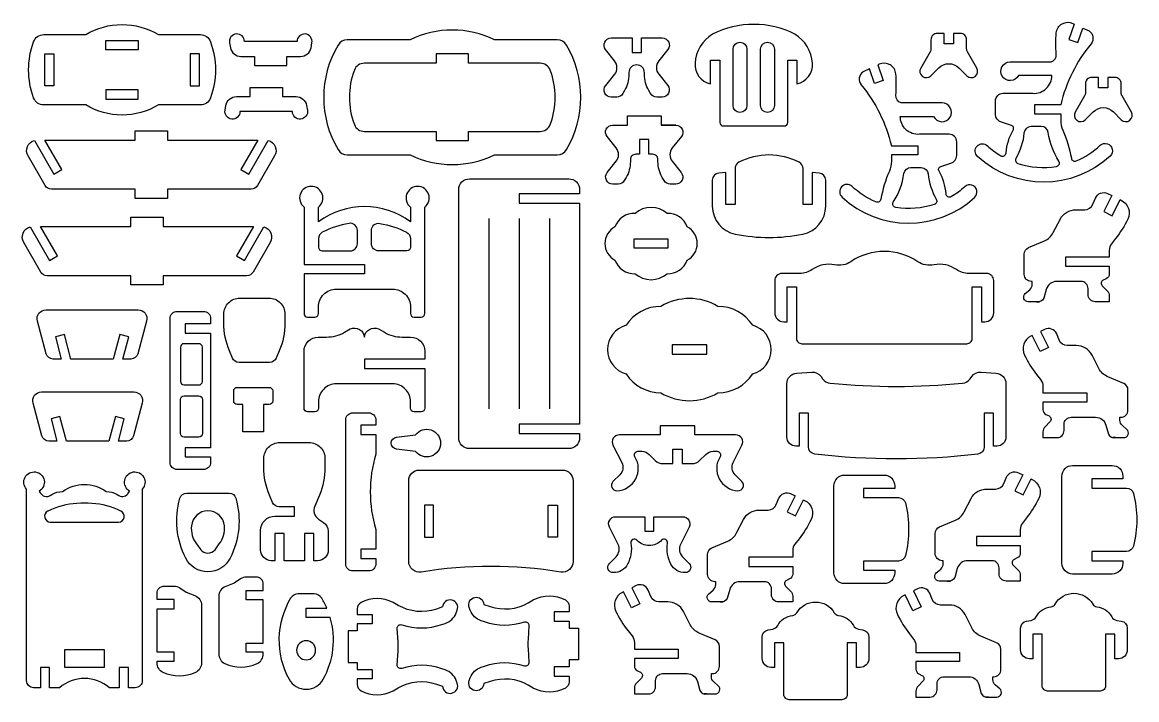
# Model space of a CAD drawing. Extents: x 681.4 to 696.5, y 19.3 to 38.
# Drawn here: x 681.44 to 696.5, y 19.28 to 28.44 of the extents above; entities that cross this region are included whole.
import ezdxf

# ---------------------------------------------------------------- set-up
doc = ezdxf.new("R2010")
doc.units = 0
doc.header["$MEASUREMENT"] = 0
doc.layers.get('DEFPOINTS').update_dxf_attribs({"color": 1, "linetype": 'CONTINUOUS'})
doc.layers.add('KONTUR', color=20, linetype='CONTINUOUS')

msp = doc.modelspace()

# ---------------------------------------------------------------- linework, layer by layer
at = {"layer": 'DEFPOINTS'}
msp.add_lwpolyline([(682.015, 19.712), (682.015, 19.957), (682.547, 19.957), (682.547, 19.712)], close=True, dxfattribs=at)
at = {"layer": 'KONTUR'}
for points in [[(681.595, 28.173, -0.314188), (681.731, 28.268), (682.299, 28.268, -0.27972), (683.28, 28.268), (683.848, 28.268, -0.314188), (683.984, 28.173, -0.178412), (683.984, 27.412, -0.314188), (683.848, 27.318), (683.28, 27.318, -0.27972), (682.299, 27.318), (681.731, 27.318, -0.314188), (681.595, 27.412, -0.178412)], [(685.709, 28.128, 0.274633), (685.709, 26.714, 0.264616), (685.833, 26.643), (686.683, 26.643, 0.230821), (687.821, 26.643), (688.671, 26.643, 0.264616), (688.795, 26.714, 0.274633), (688.795, 28.128, 0.264616), (688.671, 28.199), (687.821, 28.199, 0.230821), (686.683, 28.199), (685.833, 28.199, 0.264616)], [(691.326, 28.404, 0.130976), (690.77, 28.273, 0.25023), (690.533, 27.883, 0.38008), (690.742, 27.604), (690.742, 27.922), (690.867, 27.922), (690.867, 27.082, 0.414214), (690.915, 27.034), (691.737, 27.034, 0.414214), (691.785, 27.082), (691.785, 27.922), (691.91, 27.922), (691.91, 27.604, 0.38008), (692.119, 27.883, 0.25023), (691.881, 28.273, 0.130976)], [(695.705, 28.162), (695.771, 28.357), (695.859, 28.318, -0.438751), (695.884, 28.145, 0.114696), (695.475, 27.321), (695.12, 27.321), (695.12, 27.196), (695.475, 27.196), (695.475, 27.11, 0.102365), (695.503, 26.977, -0.056759), (695.618, 26.597, 0.480658), (695.684, 26.561, 0.086534), (696.008, 26.772, -1), (696.142, 26.627, -0.390732), (694.35, 26.622, -1), (694.483, 26.767, 0.050145), (694.664, 26.632, 0.556827), (694.736, 26.67, -0.109708), (694.831, 26.978, 0.51582), (694.807, 27.041), (694.673, 27.085, -0.338122), (694.593, 27.189), (694.593, 27.373, -0.414214), (694.695, 27.475), (695.097, 27.475, 0.436799), (695.355, 27.716), (694.904, 27.716, -0.587447), (694.683, 27.706, -0.587447), (694.791, 27.9), (695.343, 27.9, 0.360472), (695.415, 28.004, -0.043999), (695.415, 28.292, -0.520138), (695.638, 28.421), (695.658, 28.412), (695.586, 28.202)], [(684.444, 28.175, 0.441319), (684.334, 28.277, 0.441319), (684.242, 28.158), (684.254, 28.092, 0.363296), (684.396, 27.974), (684.58, 27.974), (684.58, 27.849), (685.018, 27.849), (685.018, 27.974), (685.202, 27.974, 0.363296), (685.344, 28.092), (685.356, 28.158, 0.441319), (685.264, 28.277, 0.441319), (685.154, 28.175)], [(689.639, 27.73, -0.131652), (689.581, 27.514), (689.557, 27.472, -0.267949), (689.474, 27.424), (689.4, 27.424, -0.627694), (689.325, 27.58), (689.447, 27.733, 0.349469), (689.446, 27.912), (689.323, 28.067, -0.628435), (689.398, 28.223), (689.682, 28.223), (689.682, 28.025), (689.807, 28.025), (689.807, 28.223), (690.09, 28.223, -0.628435), (690.165, 28.067), (690.042, 27.912, 0.349469), (690.042, 27.733), (690.164, 27.58, -0.627694), (690.088, 27.424), (690.015, 27.424, -0.267949), (689.932, 27.472), (689.907, 27.514, -0.131652), (689.849, 27.73), (689.849, 27.755, 1), (689.639, 27.755)], [(691.046, 28.071, -1), (691.234, 28.071), (691.234, 27.311, -1), (691.046, 27.311)], [(691.417, 28.071, -1), (691.606, 28.071), (691.606, 27.311, -1), (691.417, 27.311)], [(694.024, 28.144), (693.899, 28.144), (693.899, 28.285), (693.807, 28.285, 0.414214), (693.72, 28.198), (693.72, 28.078, -0.131652), (693.709, 28.035), (693.582, 27.816, 0.876976), (693.718, 27.712), (693.826, 27.819, -0.414214), (694.098, 27.819), (694.205, 27.712, 0.876976), (694.341, 27.816), (694.215, 28.035, -0.131652), (694.203, 28.078), (694.203, 28.198, 0.414214), (694.117, 28.285), (694.024, 28.285)], [(686.064, 27.882, 0.311557), (685.929, 27.789, 0.183361), (685.929, 27.053, 0.311557), (686.064, 26.96), (687.033, 26.96), (687.033, 26.835), (687.471, 26.835), (687.471, 26.96), (688.44, 26.96, 0.311557), (688.575, 27.053, 0.183361), (688.575, 27.789, 0.311557), (688.44, 27.882), (687.471, 27.882), (687.471, 28.007), (687.033, 28.007), (687.033, 27.882)], [(692.957, 27.608), (692.89, 27.804), (692.803, 27.764, 0.438751), (692.777, 27.591, -0.114696), (693.186, 26.767), (693.542, 26.767), (693.542, 26.642), (693.186, 26.642), (693.186, 26.556, -0.102365), (693.159, 26.423, 0.056759), (693.044, 26.043, -0.480658), (692.977, 26.007, -0.086534), (692.653, 26.218, 1), (692.519, 26.073, 0.390732), (694.311, 26.068, 1), (694.178, 26.213, -0.050145), (693.998, 26.078, -0.556827), (693.925, 26.116, 0.109708), (693.83, 26.424, -0.51582), (693.854, 26.487), (693.989, 26.531, 0.338122), (694.069, 26.635), (694.069, 26.819, 0.414214), (693.966, 26.921), (693.564, 26.921, -0.436799), (693.306, 27.162), (693.757, 27.162, 0.587447), (693.979, 27.152, 0.587447), (693.871, 27.346), (693.318, 27.346, -0.360472), (693.246, 27.45, 0.043999), (693.246, 27.738, 0.520138), (693.023, 27.867), (693.004, 27.858), (693.075, 27.649)], [(696.112, 27.55), (695.987, 27.55), (695.987, 27.69), (695.895, 27.69, 0.414214), (695.808, 27.604), (695.808, 27.484, -0.131652), (695.797, 27.44), (695.67, 27.222, 0.876976), (695.806, 27.117), (695.914, 27.225, -0.414214), (696.186, 27.225), (696.293, 27.117, 0.876976), (696.429, 27.222), (696.303, 27.44, -0.131652), (696.291, 27.484), (696.291, 27.604, 0.414214), (696.205, 27.69), (696.112, 27.69)], [(684.383, 27.229, -0.441319), (684.273, 27.127, -0.441319), (684.182, 27.246), (684.193, 27.312, -0.363296), (684.335, 27.43), (684.519, 27.43), (684.519, 27.555), (684.957, 27.555), (684.957, 27.43), (685.141, 27.43, -0.363296), (685.283, 27.312), (685.295, 27.246, -0.441319), (685.203, 27.127, -0.441319), (685.093, 27.229)], [(689.908, 26.849), (689.783, 26.849), (689.783, 26.651), (689.732, 26.651, 0.414214), (689.659, 26.579), (689.659, 26.553, -0.131652), (689.602, 26.337), (689.577, 26.295, -0.267949), (689.494, 26.247), (689.421, 26.247, -0.627694), (689.345, 26.403), (689.467, 26.556, 0.349469), (689.467, 26.736), (689.344, 26.89, -0.628435), (689.419, 27.046), (689.618, 27.046), (689.618, 27.171), (690.073, 27.171), (690.073, 27.046), (690.273, 27.046, -0.628435), (690.348, 26.89), (690.225, 26.736, 0.349469), (690.225, 26.556), (690.346, 26.403, -0.627694), (690.271, 26.247), (690.198, 26.247, -0.267949), (690.114, 26.295), (690.09, 26.337, -0.131652), (690.032, 26.553), (690.032, 26.579, 0.414214), (689.96, 26.651), (689.908, 26.651)], [(681.834, 26.179, -0.267949), (681.751, 26.227), (681.519, 26.628, -0.487619), (681.605, 26.839), (681.867, 26.383), (681.976, 26.446), (681.746, 26.844), (682.966, 26.844), (682.966, 26.969), (683.404, 26.969), (683.404, 26.844), (684.625, 26.844), (684.395, 26.446), (684.503, 26.383), (684.766, 26.839, -0.487619), (684.851, 26.628), (684.619, 26.227, -0.267949), (684.536, 26.179), (683.404, 26.179), (683.404, 26.054), (682.966, 26.054), (682.966, 26.179)], [(695.449, 26.558, -0.102416), (695.305, 26.944, 0.370344), (695.21, 27.026), (695.073, 27.026, 0.386693), (694.978, 26.938, -0.107473), (694.869, 26.596, 0.476686), (694.895, 26.527, 0.117674), (695.416, 26.485, 0.538917)], [(690.766, 25.948, 0.357981), (691.076, 25.571, 0.098177), (691.989, 25.571, 0.357981), (692.299, 25.948), (692.299, 26.301, 0.385638), (692.212, 26.396), (692.117, 26.406), (692.117, 25.972), (691.992, 25.972), (691.992, 26.457, 0.281144), (691.939, 26.543, 0.241814), (691.125, 26.543, 0.281144), (691.073, 26.457), (691.073, 25.972), (690.948, 25.972), (690.948, 26.406), (690.853, 26.396, 0.385638), (690.766, 26.301)], [(693.212, 26.004, 0.102416), (693.356, 26.39, -0.370344), (693.451, 26.472), (693.588, 26.472, -0.386693), (693.684, 26.385, 0.107473), (693.793, 26.042, -0.476686), (693.766, 25.973, -0.117674), (693.246, 25.931, -0.538917)], [(685.297, 24.45), (685.396, 24.45, 0.414214), (685.444, 24.498), (685.444, 24.588, -0.414214), (685.684, 24.828), (686.446, 24.828, -0.414214), (686.687, 24.588), (686.687, 24.498, 0.414214), (686.735, 24.45), (686.833, 24.45, 0.414214), (686.881, 24.498), (686.881, 25.936, 0.712109), (686.784, 26.217, 0.712109), (686.687, 25.936), (686.687, 25.74, 0.327793), (685.444, 25.74), (685.444, 25.936, 0.712109), (685.347, 26.217, 0.712109), (685.249, 25.936), (685.249, 25.162), (686.065, 25.162), (686.065, 25.037), (685.249, 25.037), (685.249, 24.498, 0.414214)], [(688.972, 26.115), (688.156, 26.115), (688.156, 25.99), (688.972, 25.99), (688.972, 23.002), (688.156, 23.002), (688.156, 22.877), (688.972, 22.877), (688.972, 22.817, -0.414214), (688.828, 22.673), (687.484, 22.673, -0.414214), (687.34, 22.817), (687.34, 26.175, -0.414214), (687.484, 26.319), (688.828, 26.319, -0.414214), (688.972, 26.175)], [(695.148, 24.658), (695.186, 24.658), (695.036, 24.658, -0.69618), (694.996, 24.768), (695.056, 24.82, 0.218856), (695.09, 24.893), (695.09, 24.932), (695.077, 24.932, -0.414214), (694.981, 25.028), (694.981, 25.301, -0.300567), (695.039, 25.389), (695.254, 25.481, 0.175054), (695.373, 25.592), (695.465, 25.771, -0.281092), (695.679, 25.901), (695.798, 25.901, 0.302959), (695.909, 25.976), (695.944, 26.059, -0.432835), (696.108, 26.121), (696.164, 26.093), (696.057, 25.877), (696.169, 25.821), (696.276, 26.038), (696.292, 26.03, -0.412418), (696.38, 25.774, -0.053802), (696.216, 25.511), (696.161, 25.441, 0.168092), (696.13, 25.352), (696.13, 25.262), (695.539, 25.262), (695.539, 25.137), (696.13, 25.137), (696.13, 25.034, -0.288515), (696.089, 24.969), (696.048, 24.949, 0.517103), (696.035, 24.872), (696.102, 24.805, -0.198912), (696.13, 24.737), (696.13, 24.658), (695.94, 24.658, -0.414214), (695.844, 24.754), (695.844, 24.836, 0.414214), (695.748, 24.932), (695.418, 24.932, 0.339454), (695.279, 24.825), (695.246, 24.704, -0.339454)], [(690.156, 25.037, 0.32816), (690.427, 25.22, 0.608717), (690.427, 25.669, 0.32816), (690.156, 25.852, 0.374627), (689.722, 25.852, 0.32816), (689.451, 25.669, 0.608717), (689.451, 25.22, 0.32816), (689.722, 25.037, 0.374627)], [(681.776, 25.01, -0.267949), (681.692, 25.058), (681.461, 25.459, -0.487619), (681.546, 25.67), (681.809, 25.214), (681.917, 25.277), (681.687, 25.675), (682.908, 25.675), (682.908, 25.8), (683.345, 25.8), (683.345, 25.675), (684.566, 25.675), (684.336, 25.277), (684.444, 25.214), (684.707, 25.67, -0.487619), (684.792, 25.459), (684.561, 25.058, -0.267949), (684.477, 25.01), (683.345, 25.01), (683.345, 24.885), (682.908, 24.885), (682.908, 25.01)], [(685.496, 25.596, 0.281144), (685.444, 25.511), (685.444, 25.394, 0.414214), (685.492, 25.346), (685.874, 25.346, 0.414214), (685.97, 25.442), (685.97, 25.622, 0.464054), (685.858, 25.717, 0.077001)], [(686.634, 25.596, -0.281144), (686.687, 25.511), (686.687, 25.394, -0.414214), (686.639, 25.346), (686.256, 25.346, -0.414214), (686.16, 25.442), (686.16, 25.622, -0.464054), (686.272, 25.717, -0.077001)], [(694.206, 24.09, 0.414214), (694.278, 24.162), (694.278, 24.858), (694.403, 24.858), (694.403, 24.388), (694.45, 24.388, 0.414214), (694.57, 24.508), (694.57, 24.943, 0.414214), (694.474, 25.039), (694.232, 25.039, -0.1548), (694.066, 25.092, 0.206677), (693.762, 25.156, -0.200512), (693.544, 25.199, 0.304221), (692.637, 25.199, -0.200512), (692.419, 25.156, 0.206677), (692.115, 25.092, -0.1548), (691.949, 25.039), (691.707, 25.039, 0.414214), (691.61, 24.943), (691.61, 24.508, 0.414214), (691.731, 24.388), (691.778, 24.388), (691.778, 24.858), (691.903, 24.858), (691.903, 24.162, 0.414214), (691.975, 24.09)], [(684.241, 23.994, -0.100549), (684.165, 24.369), (684.165, 24.49, -0.414214), (684.381, 24.707), (684.774, 24.707, -0.414214), (684.99, 24.49), (684.99, 24.369, -0.100549), (684.914, 23.994), (684.873, 23.897, -0.301123), (684.784, 23.838), (684.371, 23.838, -0.301123), (684.282, 23.897)], [(691.312, 23.681, 0.756347), (691.312, 24.34, 0.253291), (690.841, 24.595, 0.2751), (690.072, 24.595, 0.253291), (689.601, 24.34, 0.756347), (689.601, 23.681, 0.253291), (690.072, 23.426, 0.2751), (690.841, 23.426, 0.253291)], [(683.006, 24.549, -0.493145), (683.122, 24.397), (683.003, 23.954, -0.339454), (682.91, 23.883), (682.799, 23.883), (682.879, 24.182), (682.758, 24.214), (682.669, 23.883), (682.098, 23.883), (682.01, 24.214), (681.889, 24.182), (681.969, 23.883), (681.857, 23.883, -0.339454), (681.764, 23.954), (681.646, 24.397, -0.493145), (681.762, 24.549)], [(683.986, 22.684), (683.642, 22.684), (683.642, 22.559), (683.986, 22.559), (683.986, 22.486, -0.414214), (683.889, 22.39), (683.535, 22.39, -0.414214), (683.439, 22.486), (683.439, 24.431, -0.414214), (683.535, 24.527), (683.889, 24.527, -0.414214), (683.986, 24.431), (683.986, 24.358), (683.642, 24.358), (683.642, 24.233), (683.986, 24.233)], [(685.444, 23.307), (685.444, 23.217, -0.414214), (685.396, 23.169), (685.297, 23.169, -0.414214), (685.249, 23.217), (685.249, 23.988, -0.414214), (685.442, 24.18), (685.554, 24.18, 0.131652), (685.795, 24.244), (685.874, 24.29, -0.512051), (686.065, 24.18, -0.512051), (686.256, 24.29), (686.336, 24.244, 0.131652), (686.576, 24.18), (686.689, 24.18, -0.414214), (686.881, 23.988), (686.881, 23.881), (686.065, 23.881), (686.065, 23.756), (686.881, 23.756), (686.881, 23.217, -0.414214), (686.833, 23.169), (686.735, 23.169, -0.414214), (686.687, 23.217), (686.687, 23.307, 0.414214), (686.446, 23.547), (685.684, 23.547, 0.414214)], [(696.215, 22.821), (696.178, 22.821), (696.327, 22.821, 0.69618), (696.368, 22.931), (696.308, 22.983, -0.218856), (696.274, 23.056), (696.274, 23.096), (696.287, 23.096, 0.414214), (696.383, 23.192), (696.383, 23.464, 0.300567), (696.325, 23.553), (696.11, 23.644, -0.175054), (695.99, 23.755), (695.899, 23.934, 0.281092), (695.685, 24.065), (695.566, 24.065, -0.302959), (695.455, 24.139), (695.42, 24.223, 0.432835), (695.256, 24.284), (695.2, 24.257), (695.307, 24.04), (695.195, 23.985), (695.088, 24.201), (695.072, 24.194, 0.412418), (694.984, 23.937, 0.053802), (695.148, 23.675), (695.203, 23.605, -0.168092), (695.234, 23.515), (695.234, 23.425), (695.825, 23.425), (695.825, 23.3), (695.234, 23.3), (695.234, 23.197, 0.288515), (695.275, 23.132), (695.316, 23.113, -0.517103), (695.329, 23.035), (695.262, 22.968, 0.198912), (695.234, 22.9), (695.234, 22.821), (695.424, 22.821, 0.414214), (695.52, 22.917), (695.52, 23, -0.414214), (695.616, 23.096), (695.946, 23.096, -0.339454), (696.085, 22.989), (696.118, 22.867, 0.339454)], [(683.826, 24.09), (683.627, 24.09, 0.414214), (683.579, 24.042), (683.579, 23.581, 0.414214), (683.627, 23.533), (683.826, 23.533, 0.414214), (683.875, 23.581), (683.875, 24.042, 0.414214)], [(691.909, 23.694), (692.109, 23.706, -0.258789), (692.235, 23.647), (692.257, 23.617, 0.215961), (692.36, 23.557, 0.04907), (694.147, 23.557, 0.215961), (694.25, 23.617), (694.272, 23.647, -0.258789), (694.398, 23.706), (694.599, 23.694, -0.395564), (694.734, 23.55), (694.734, 22.827, -0.414214), (694.613, 22.707), (694.566, 22.707), (694.566, 23.151), (694.441, 23.151), (694.441, 22.694, -0.379167), (694.356, 22.599, -0.060635), (692.151, 22.599, -0.379167), (692.066, 22.694), (692.066, 23.151), (691.941, 23.151), (691.941, 22.707), (691.894, 22.707, -0.414214), (691.774, 22.827), (691.774, 23.55, -0.395564)], [(684.7, 22.898), (684.423, 22.898), (684.423, 23.268), (684.346, 23.268, -0.414214), (684.298, 23.316), (684.298, 23.452, -0.414214), (684.346, 23.5), (684.777, 23.5, -0.414214), (684.825, 23.452), (684.825, 23.316, -0.414214), (684.777, 23.268), (684.7, 23.268)], [(682.947, 23.44, -0.493145), (683.063, 23.288), (682.945, 22.846, -0.339454), (682.852, 22.774), (682.74, 22.774), (682.82, 23.073), (682.699, 23.105), (682.611, 22.774), (682.04, 22.774), (681.951, 23.105), (681.83, 23.073), (681.91, 22.774), (681.799, 22.774, -0.339454), (681.706, 22.846), (681.587, 23.288, -0.493145), (681.703, 23.44)], [(683.826, 22.827), (683.627, 22.827, -0.414214), (683.579, 22.875), (683.579, 23.336, -0.414214), (683.627, 23.384), (683.826, 23.384, -0.414214), (683.875, 23.336), (683.875, 22.875, -0.414214)], [(686.219, 21.313), (686.016, 21.313), (686.016, 21.188), (686.219, 21.188), (686.219, 21.116, -0.414214), (686.123, 21.019), (685.909, 21.019, -0.414214), (685.813, 21.116), (685.813, 23.06, -0.414214), (685.909, 23.156), (686.123, 23.156, -0.414214), (686.219, 23.06), (686.219, 22.987), (686.016, 22.987), (686.016, 22.862), (686.219, 22.862), (686.219, 22.595, 0.14798), (686.219, 21.58)], [(686.499, 22.666, -0.887813), (686.499, 22.828), (686.757, 22.859, -0.721474), (687.094, 22.747, -0.721474), (686.757, 22.635)], [(690.233, 22.47), (690.233, 22.663), (690.358, 22.663), (690.358, 22.47), (690.493, 22.47, 0.198912), (690.595, 22.512), (690.677, 22.593, -0.198912), (690.779, 22.636), (690.831, 22.636, -0.590467), (690.871, 22.562, 0.577506), (691.113, 22.103, 0.68225), (691.167, 22.226), (691.076, 22.317, -0.323318), (691.049, 22.484), (691.167, 22.718, 0.558125), (691.081, 22.857), (690.53, 22.857), (690.53, 22.982), (690.061, 22.982), (690.061, 22.857), (689.51, 22.857, 0.558125), (689.424, 22.718), (689.542, 22.484, -0.323318), (689.515, 22.317), (689.424, 22.226, 0.68225), (689.478, 22.103, 0.577506), (689.72, 22.562, -0.590467), (689.76, 22.636), (689.812, 22.636, -0.198912), (689.914, 22.593), (689.996, 22.512, 0.198912), (690.098, 22.47)], [(684.98, 21.156), (684.98, 21.526), (684.855, 21.526), (684.855, 21.156), (684.806, 21.156, -0.414214), (684.662, 21.301), (684.662, 21.566, -0.414214), (684.854, 21.759), (685.119, 21.759), (685.119, 21.887), (684.912, 21.887, -0.301123), (684.823, 21.945), (684.782, 22.043, -0.100549), (684.706, 22.418), (684.706, 22.539, -0.414214), (684.922, 22.755), (685.315, 22.755, -0.414214), (685.532, 22.539), (685.532, 22.418, -0.100549), (685.456, 22.043), (685.393, 21.895, 0.360488), (685.446, 21.719), (685.512, 21.675, -0.250847), (685.576, 21.555), (685.576, 21.301, -0.414214), (685.432, 21.156), (685.382, 21.156), (685.382, 21.526), (685.257, 21.526), (685.257, 21.156)], [(696.314, 22.299), (696.314, 22.264), (695.893, 22.264), (695.893, 22.139), (696.364, 22.139, -0.343094), (696.457, 22.066, -0.125025), (696.457, 21.354, -0.343094), (696.364, 21.282), (695.893, 21.282), (695.893, 21.157), (696.314, 21.157), (696.314, 21.121, -0.414214), (696.17, 20.977), (695.635, 20.977, -0.414214), (695.49, 21.121), (695.49, 22.299, -0.414214), (695.635, 22.444), (696.17, 22.444, -0.414214)], [(682.746, 22.039, 0.414214), (682.878, 22.074), (682.892, 22.099, -0.709008), (682.941, 22.356, -0.709008), (683.063, 22.125), (683.063, 19.536, -0.414214), (682.967, 19.439), (682.876, 19.439), (682.876, 19.712), (682.751, 19.712), (682.751, 19.439), (682.619, 19.439, 0.372772), (681.944, 19.439), (681.811, 19.439), (681.811, 19.712), (681.686, 19.712), (681.686, 19.439), (681.595, 19.439, -0.414214), (681.499, 19.536), (681.499, 22.125, -0.709008), (681.622, 22.356, -0.709008), (681.67, 22.099), (681.685, 22.074, 0.414214), (681.816, 22.039), (681.841, 22.053, -0.131652), (681.985, 22.092, -0.325362), (682.577, 22.092, -0.131652), (682.722, 22.053)], [(686.663, 22.238, -0.414214), (686.807, 22.382), (688.741, 22.382, -0.414214), (688.885, 22.238), (688.885, 21.146, -0.462325), (688.718, 21.004, 0.080889), (686.831, 21.004, -0.462325), (686.663, 21.146)], [(693.232, 22.17), (693.232, 22.134), (692.811, 22.134), (692.811, 22.009), (693.282, 22.009, -0.343094), (693.375, 21.937, -0.125025), (693.375, 21.225, -0.343094), (693.282, 21.152), (692.811, 21.152), (692.811, 21.027), (693.232, 21.027), (693.232, 20.992, -0.414214), (693.088, 20.848), (692.553, 20.848, -0.414214), (692.409, 20.992), (692.409, 22.17, -0.414214), (692.553, 22.314), (693.088, 22.314, -0.414214)], [(693.946, 20.882), (693.983, 20.882), (693.833, 20.882, -0.69618), (693.793, 20.992), (693.853, 21.044, 0.218856), (693.887, 21.117), (693.887, 21.157), (693.874, 21.157, -0.414214), (693.778, 21.253), (693.778, 21.526, -0.300567), (693.836, 21.614), (694.051, 21.705, 0.175054), (694.17, 21.817), (694.262, 21.996, -0.281092), (694.476, 22.126), (694.595, 22.126, 0.302959), (694.706, 22.2), (694.741, 22.284, -0.432835), (694.905, 22.346), (694.961, 22.318), (694.854, 22.101), (694.966, 22.046), (695.073, 22.263), (695.089, 22.255, -0.412418), (695.177, 21.999, -0.053802), (695.013, 21.736), (694.958, 21.666, 0.168092), (694.927, 21.577), (694.927, 21.486), (694.336, 21.486), (694.336, 21.361), (694.927, 21.361), (694.927, 21.259, -0.288515), (694.886, 21.194), (694.845, 21.174, 0.517103), (694.832, 21.097), (694.899, 21.029, -0.198912), (694.927, 20.961), (694.927, 20.882), (694.737, 20.882, -0.414214), (694.641, 20.979), (694.641, 21.061, 0.414214), (694.545, 21.157), (694.215, 21.157, 0.339454), (694.076, 21.05), (694.043, 20.929, -0.339454)], [(683.65, 21.19, -0.188994), (683.571, 22, -0.335294), (683.663, 22.07), (684.236, 22.07, -0.335294), (684.328, 22, -0.188994), (684.25, 21.19, -0.613363)], [(690.87, 20.599), (690.908, 20.599), (690.758, 20.599, -0.69618), (690.718, 20.709), (690.778, 20.76, 0.218856), (690.812, 20.833), (690.812, 20.873), (690.799, 20.873, -0.414214), (690.703, 20.969), (690.703, 21.242, -0.300567), (690.761, 21.33), (690.976, 21.422, 0.175054), (691.095, 21.533), (691.187, 21.712, -0.281092), (691.401, 21.842), (691.52, 21.842, 0.302959), (691.631, 21.916), (691.665, 22, -0.432835), (691.83, 22.062), (691.886, 22.034), (691.779, 21.817), (691.891, 21.762), (691.998, 21.979), (692.014, 21.971, -0.412418), (692.102, 21.715, -0.053802), (691.938, 21.452), (691.883, 21.382, 0.168092), (691.852, 21.293), (691.852, 21.203), (691.261, 21.203), (691.261, 21.078), (691.852, 21.078), (691.852, 20.975, -0.288515), (691.811, 20.91), (691.77, 20.89, 0.517103), (691.757, 20.813), (691.824, 20.746, -0.198912), (691.852, 20.678), (691.852, 20.599), (691.662, 20.599, -0.414214), (691.566, 20.695), (691.566, 20.777, 0.414214), (691.47, 20.873), (691.14, 20.873, 0.339454), (691.001, 20.766), (690.968, 20.645, -0.339454)], [(681.788, 21.827, 0.807396), (681.82, 21.68), (682.742, 21.68, 0.807396), (682.774, 21.827), (682.728, 21.848, 0.106564), (682.332, 21.933), (682.231, 21.933, 0.106564), (681.835, 21.848)], [(684.173, 21.628, 0.910256), (683.727, 21.628, 0.186543), (683.795, 21.384), (683.854, 21.306, 0.499812), (684.046, 21.306), (684.104, 21.384, 0.186543)], [(689.852, 21.751), (689.852, 21.557), (689.977, 21.557), (689.977, 21.751), (690.368, 21.751, -0.558125), (690.453, 21.612), (690.336, 21.378, 0.323318), (690.363, 21.211), (690.453, 21.12, -0.68225), (690.4, 20.997, -0.286613), (690.207, 21.109, -0.160038), (690.162, 21.392, 0.732143), (690.081, 21.433, -0.419662), (689.747, 21.433, 0.732143), (689.666, 21.392, -0.160038), (689.621, 21.109, -0.286613), (689.429, 20.997, -0.68225), (689.375, 21.12), (689.465, 21.211, 0.323318), (689.492, 21.378), (689.375, 21.612, -0.558125), (689.461, 21.751)], [(684.698, 20.754), (684.698, 20.839, 0.414214), (684.602, 20.935), (684.471, 20.935, 0.149546), (684.391, 20.911), (684.304, 20.852), (684.19, 20.809, 0.31269), (684.096, 20.674), (684.096, 19.899, 0.29069), (684.179, 19.768, 0.223211), (684.616, 19.768, 0.29069), (684.698, 19.899), (684.698, 19.919), (684.466, 19.919), (684.466, 20.044), (684.698, 20.044), (684.698, 20.629), (684.466, 20.629), (684.466, 20.754)], [(683.262, 20.632), (683.262, 20.717, -0.414214), (683.358, 20.813), (683.489, 20.813, -0.149546), (683.57, 20.789), (683.656, 20.73), (683.771, 20.687, -0.31269), (683.864, 20.552), (683.864, 19.777, -0.29069), (683.781, 19.646, -0.223211), (683.345, 19.646, -0.29069), (683.262, 19.777), (683.262, 19.797), (683.494, 19.797), (683.494, 19.922), (683.262, 19.922), (683.262, 20.507), (683.494, 20.507), (683.494, 20.632)], [(690.694, 19.356), (690.657, 19.356), (690.806, 19.356, 0.69618), (690.847, 19.466), (690.786, 19.518, -0.218856), (690.753, 19.591), (690.753, 19.631), (690.766, 19.631, 0.414214), (690.862, 19.727), (690.862, 19.999, 0.300567), (690.803, 20.088), (690.589, 20.179, -0.175054), (690.469, 20.291), (690.377, 20.47, 0.281092), (690.164, 20.6), (690.045, 20.6, -0.302959), (689.934, 20.674), (689.899, 20.758, 0.432835), (689.735, 20.82), (689.679, 20.792), (689.786, 20.575), (689.673, 20.52), (689.567, 20.737), (689.551, 20.729, 0.412418), (689.463, 20.472, 0.053802), (689.627, 20.21), (689.682, 20.14, -0.168092), (689.713, 20.051), (689.713, 19.96), (690.303, 19.96), (690.303, 19.835), (689.713, 19.835), (689.713, 19.733, 0.288515), (689.754, 19.668), (689.795, 19.648, -0.517103), (689.808, 19.57), (689.741, 19.503, 0.198912), (689.713, 19.435), (689.713, 19.356), (689.902, 19.356, 0.414214), (689.999, 19.453), (689.999, 19.535, -0.414214), (690.095, 19.631), (690.425, 19.631, -0.339454), (690.564, 19.524), (690.597, 19.403, 0.339454)], [(694.499, 19.314), (694.462, 19.314), (694.611, 19.314, 0.69618), (694.652, 19.424), (694.591, 19.476, -0.218856), (694.558, 19.549), (694.558, 19.589), (694.571, 19.589, 0.414214), (694.667, 19.685), (694.667, 19.958, 0.300567), (694.608, 20.046), (694.394, 20.137, -0.175054), (694.274, 20.249), (694.182, 20.428, 0.281092), (693.968, 20.558), (693.85, 20.558, -0.302959), (693.739, 20.632), (693.704, 20.716, 0.432835), (693.54, 20.778), (693.484, 20.75), (693.59, 20.533), (693.478, 20.478), (693.372, 20.695), (693.356, 20.687, 0.412418), (693.267, 20.431, 0.053802), (693.431, 20.168), (693.487, 20.098, -0.168092), (693.517, 20.009), (693.517, 19.918), (694.108, 19.918), (694.108, 19.793), (693.517, 19.793), (693.517, 19.691, 0.288515), (693.558, 19.626), (693.599, 19.606, -0.517103), (693.613, 19.529), (693.546, 19.461, 0.198912), (693.517, 19.393), (693.517, 19.314), (693.707, 19.314, 0.414214), (693.803, 19.411), (693.803, 19.493, -0.414214), (693.899, 19.589), (694.229, 19.589, -0.339454), (694.369, 19.482), (694.401, 19.361, 0.339454)], [(685.603, 20.388), (685.278, 20.388), (685.278, 20.513), (685.558, 20.513, 0.035368), (685.488, 20.649, 0.261699), (685.385, 20.707), (685.171, 20.707, 0.261699), (685.068, 20.649, 0.2701), (685.047, 19.555, 0.587624), (685.509, 19.555, 0.2005)], [(686.02, 19.399, 0.24467), (686.452, 19.398), (686.522, 19.438, -0.217196), (687.038, 19.488), (687.121, 19.459, 0.459056), (687.245, 19.366, 0.459056), (687.319, 19.502), (687.305, 19.539, 0.221765), (687.158, 19.68), (687.11, 19.697, 0.163624), (686.571, 19.701, -0.531368), (686.508, 19.75), (686.52, 19.932, 0.033043), (686.52, 20.059), (686.508, 20.241, -0.531368), (686.571, 20.29, 0.163624), (687.11, 20.294), (687.158, 20.31, 0.221765), (687.305, 20.451), (687.319, 20.488, 0.459056), (687.245, 20.625, 0.459056), (687.121, 20.531), (687.038, 20.503, -0.217196), (686.522, 20.553), (686.452, 20.593, 0.24467), (686.02, 20.591, 0.278615), (685.968, 20.506), (685.968, 20.43), (686.171, 20.43), (686.171, 20.305), (685.968, 20.305), (685.968, 20.21), (685.843, 20.21), (685.843, 19.78), (685.968, 19.78), (685.968, 19.685), (686.171, 19.685), (686.171, 19.56), (685.968, 19.56), (685.968, 19.485, 0.278615)], [(688.78, 19.435, -0.24467), (688.347, 19.433), (688.278, 19.474, 0.217196), (687.762, 19.523), (687.679, 19.495, -0.459056), (687.555, 19.401, -0.459056), (687.481, 19.538), (687.495, 19.575, -0.221765), (687.641, 19.716), (687.689, 19.733, -0.163624), (688.229, 19.737, 0.531368), (688.292, 19.786), (688.28, 19.967, -0.033043), (688.28, 20.094), (688.292, 20.276, 0.531368), (688.229, 20.325, -0.163624), (687.689, 20.329), (687.641, 20.346, -0.221765), (687.495, 20.487), (687.481, 20.524, -0.459056), (687.555, 20.66, -0.459056), (687.679, 20.567), (687.762, 20.539, 0.217196), (688.278, 20.588), (688.347, 20.628, -0.24467), (688.78, 20.627, -0.278615), (688.832, 20.542), (688.832, 20.466), (688.629, 20.466), (688.629, 20.341), (688.832, 20.341), (688.832, 20.246), (688.957, 20.246), (688.957, 19.816), (688.832, 19.816), (688.832, 19.721), (688.629, 19.721), (688.629, 19.596), (688.832, 19.596), (688.832, 19.52, -0.278615)], [(695.399, 20.571, -0.572309), (695.907, 20.571, 0.236246), (695.961, 20.535, -0.245302), (696.163, 20.399, 0.231613), (696.232, 20.35), (696.293, 20.34, -0.367108), (696.374, 20.245), (696.374, 19.952, -0.414214), (696.254, 19.832), (696.206, 19.832), (696.206, 20.164), (696.081, 20.164), (696.081, 19.467, -0.414214), (696.009, 19.395), (695.296, 19.395, -0.414214), (695.224, 19.467), (695.224, 20.164), (695.099, 20.164), (695.099, 19.832), (695.052, 19.832, -0.414214), (694.932, 19.952), (694.932, 20.245, -0.367108), (695.012, 20.34), (695.073, 20.35, 0.231613), (695.142, 20.399, -0.245302), (695.344, 20.535, 0.236246)], [(691.907, 20.453, -0.572309), (692.415, 20.453, 0.236246), (692.469, 20.418, -0.245302), (692.672, 20.282, 0.231613), (692.741, 20.233), (692.802, 20.222, -0.367108), (692.882, 20.128), (692.882, 19.835, -0.414214), (692.762, 19.715), (692.715, 19.715), (692.715, 20.046), (692.59, 20.046), (692.59, 19.35, -0.414214), (692.517, 19.278), (691.805, 19.278, -0.414214), (691.733, 19.35), (691.733, 20.046), (691.608, 20.046), (691.608, 19.715), (691.56, 19.715, -0.414214), (691.44, 19.835), (691.44, 20.128, -0.367108), (691.521, 20.222), (691.582, 20.233, 0.231613), (691.65, 20.282, -0.245302), (691.853, 20.418, 0.236246)], [(685.278, 20.075, 0.414214), (685.149, 19.946, 0.414214), (685.278, 19.818, 0.414214), (685.406, 19.946, 0.414214)]]:
    msp.add_lwpolyline(points, format="xyb", close=True, dxfattribs=at)
for points in [[(682.571, 28.187), (683.008, 28.187), (683.008, 28.062), (682.571, 28.062)], [(681.744, 27.574), (681.744, 28.011), (681.869, 28.011), (681.869, 27.574)], [(683.835, 27.574), (683.835, 28.011), (683.71, 28.011), (683.71, 27.574)], [(682.571, 27.398), (683.008, 27.398), (683.008, 27.523), (682.571, 27.523)], [(689.711, 25.507), (690.166, 25.507), (690.166, 25.382), (689.711, 25.382)], [(690.222, 23.948), (690.691, 23.948), (690.691, 24.073), (690.222, 24.073)], [(687, 21.906), (686.875, 21.906), (686.875, 21.476), (687, 21.476)], [(688.548, 21.906), (688.673, 21.906), (688.673, 21.476), (688.548, 21.476)]]:
    msp.add_lwpolyline(points, close=True, dxfattribs=at)
for points in [[(690.273, 27.046), (690.073, 27.046)], [(687.745, 25.781), (687.745, 23.211)], [(688.156, 25.781), (688.156, 23.211)], [(688.568, 25.781), (688.568, 23.211)]]:
    msp.add_lwpolyline(points, dxfattribs=at)

doc.saveas('drawing.dxf')
